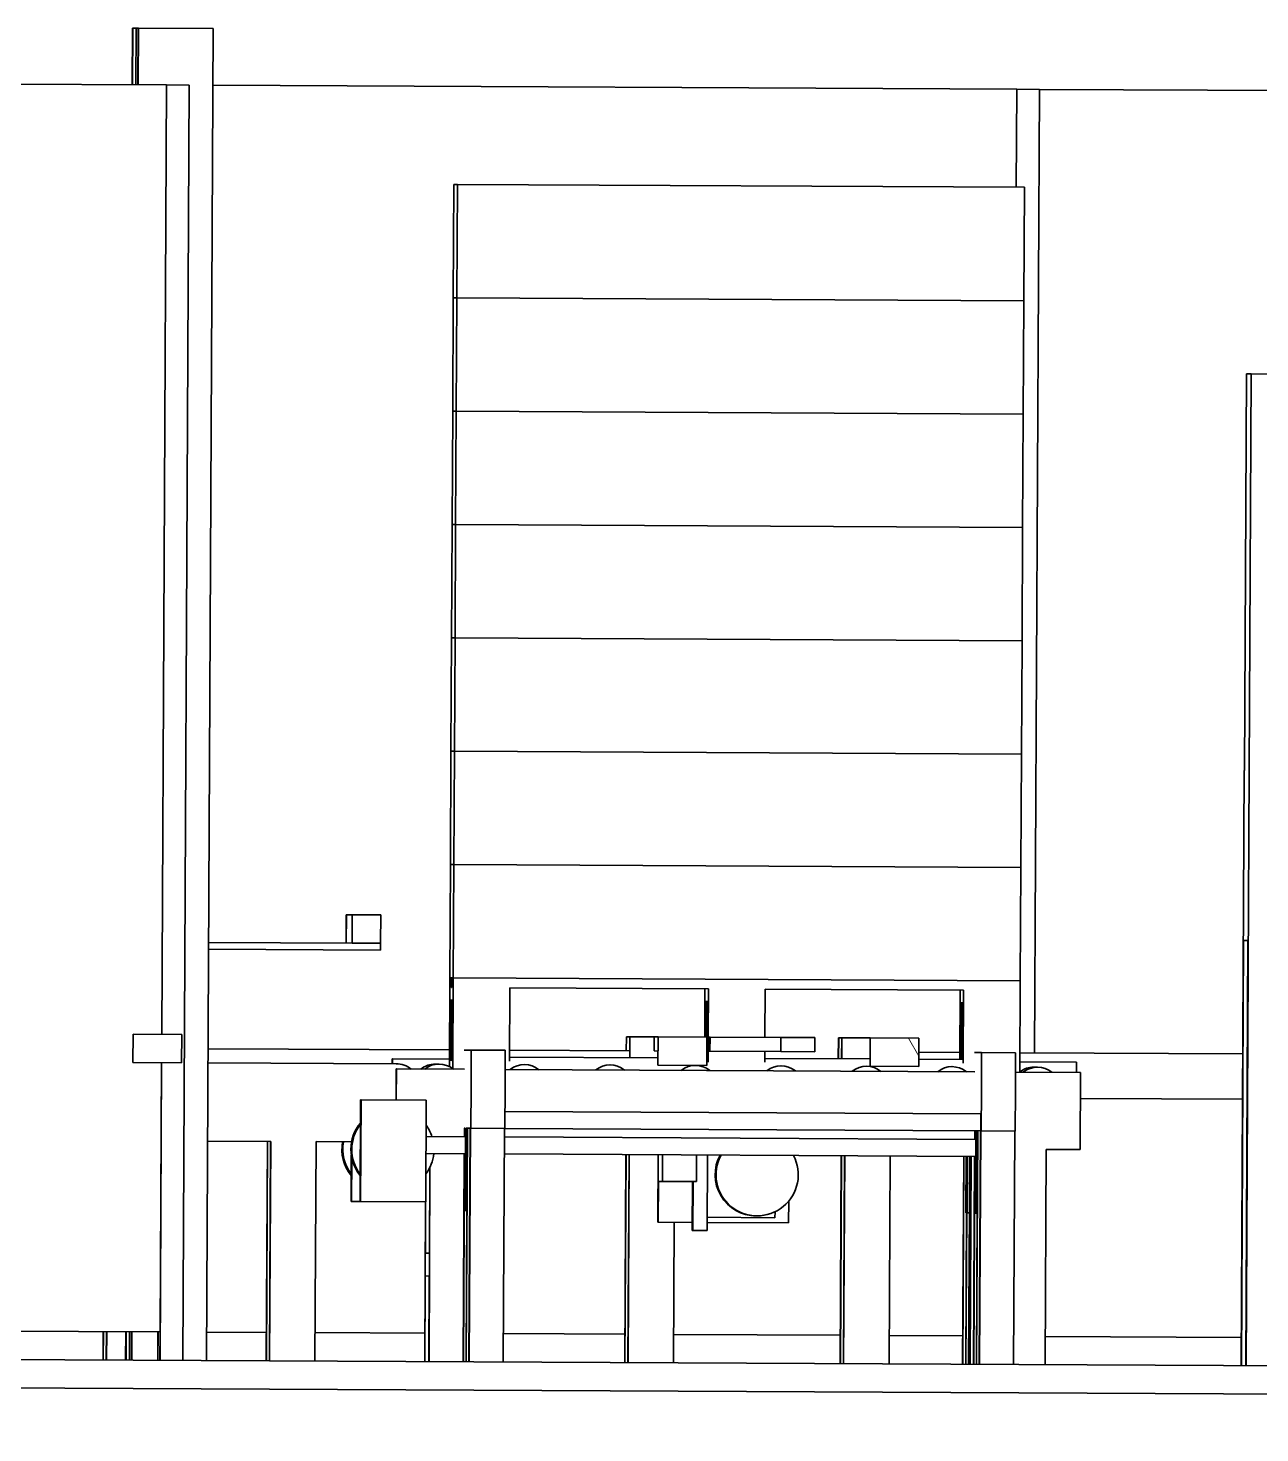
# Model space of a CAD drawing. Header units: millimetres. Extents: x 0 to 67800, y 0 to 42000.
# Drawn here: x 12068 to 14240, y 32863 to 35341 of the extents above; entities that cross this region are included whole.
import ezdxf

# ---------------------------------------------------------------- set-up
doc = ezdxf.new("R2010")
doc.units = ezdxf.units.MM
doc.header["$LTSCALE"] = 100
doc.layers.add('Hatch (ISO)', color=7, linetype='Continuous', lineweight=18)
doc.layers.add('Visible (ISO)', color=7, linetype='Continuous', lineweight=35)

msp = doc.modelspace()

# ---------------------------------------------------------------- hatches: boundary and pattern name
at = {"layer": 'Hatch (ISO)'}
h = msp.add_hatch(dxfattribs=at)
h.set_pattern_fill('ANSI31', color=256, scale=2540, angle=15, style=0)
h.set_pattern_definition([(60, (0, 0), (-274.963, 158.75), [])])
h.paths.add_polyline_path([(12338.87, 33566), (12252.87, 33566.43), (12252.62, 33516.43), (12338.62, 33516)])
h.paths.add_polyline_path([(13178.6, 33511.73), (13264.59, 33511.3), (13264.85, 33561.29), (13178.85, 33561.73)])
h = msp.add_hatch(dxfattribs=at)
h.set_pattern_fill('ANSI31', color=256, scale=2540, angle=75, style=0)
h.set_pattern_definition([(120, (0, 0), (-274.963, -158.75), [])])
h.paths.add_polyline_path([(13638.84, 33559.4), (13552.84, 33559.83), (13552.59, 33509.83), (13638.58, 33509.4)])
h.paths.add_polyline_path([(14478.56, 33505.13), (14564.56, 33504.69), (14564.81, 33554.69), (14478.82, 33555.13)])

# ---------------------------------------------------------------- linework, layer by layer
at = {"layer": 'Visible (ISO)'}
for p, q in [((12251.31, 35241.46), (12251.82, 35341.46)), ((12252.44, 35341.46), (12251.82, 35341.46)), ((12251.93, 35241.46), (12252.44, 35341.46)), ((12258.44, 35341.43), (12252.44, 35341.46)), ((12257.93, 35241.43), (12258.44, 35341.43)), ((12261.86, 35341.41), (12258.44, 35341.43)), ((12261.36, 35241.41), (12261.86, 35341.41)), ((12261.86, 35341.41), (12262.48, 35341.41)), ((12261.98, 35241.41), (12262.48, 35341.41)), ((12262.48, 35341.41), (12394.48, 35340.74)), ((12382.55, 32990.77), (12394.48, 35340.74)), ((12311.91, 35241.16), (11305.86, 35246.26)), ((12303.4, 33566.18), (12311.91, 35241.16)), ((12303.43, 33566.18), (12311.94, 35241.16)), ((12311.94, 35241.16), (12311.91, 35241.16)), ((12351.93, 35240.95), (12311.94, 35241.16)), ((12340.51, 32990.98), (12351.93, 35240.95)), ((13811.35, 35233.54), (12393.97, 35240.74)), ((13810.47, 35060.6), (13811.35, 35233.54)), ((13810.49, 35060.6), (13811.37, 35233.54)), ((13811.37, 35233.54), (13811.35, 35233.54)), ((13851.37, 35233.34), (13811.37, 35233.54)), ((13842.74, 33533.36), (13851.37, 35233.34)), ((15351.31, 35225.72), (13851.37, 35233.34)), ((12817.69, 34865.64), (12818.7, 35065.64)), ((12824.8, 35065.61), (12818.7, 35065.64)), ((12823.78, 34865.61), (12824.8, 35065.61)), ((13824.77, 35060.53), (12824.8, 35065.61)), ((13823.76, 34860.53), (13824.77, 35060.53)), ((12816.67, 34665.63), (12817.69, 34865.63)), ((12823.78, 34865.61), (12817.69, 34865.64)), ((12823.78, 34865.6), (12817.69, 34865.63)), ((12822.76, 34665.6), (12823.78, 34865.6)), ((13823.76, 34860.53), (12823.78, 34865.61)), ((13823.76, 34860.52), (12823.78, 34865.6)), ((13809.45, 34860.6), (13809.45, 34860.61)), ((13809.48, 34860.6), (13809.48, 34860.61)), ((13822.74, 34660.53), (13823.76, 34860.52)), ((14212.76, 34031.49), (14216.31, 34731.48)), ((14215.71, 32981.46), (14224.6, 34731.44)), ((14224.6, 34731.44), (14216.31, 34731.48)), ((15846.56, 34723.2), (14224.6, 34731.44)), ((12815.66, 34465.63), (12816.67, 34665.62)), ((12822.76, 34665.6), (12816.67, 34665.63)), ((12822.76, 34665.59), (12816.67, 34665.62)), ((12821.75, 34465.6), (12822.76, 34665.59)), ((13822.74, 34660.53), (12822.76, 34665.6)), ((13822.74, 34660.52), (12822.76, 34665.59)), ((13808.44, 34660.59), (13808.44, 34660.6)), ((13808.46, 34660.59), (13808.46, 34660.6)), ((13821.73, 34460.52), (13822.74, 34660.52)), ((12814.64, 34265.62), (12815.66, 34465.62)), ((12821.75, 34465.6), (12815.66, 34465.63)), ((12821.75, 34465.59), (12815.66, 34465.62)), ((12820.73, 34265.59), (12821.75, 34465.59)), ((13821.73, 34460.52), (12821.75, 34465.6)), ((13821.73, 34460.51), (12821.75, 34465.59)), ((13807.42, 34460.58), (13807.42, 34460.59)), ((13807.45, 34460.58), (13807.45, 34460.59)), ((13820.71, 34260.51), (13821.73, 34460.51)), ((12813.62, 34065.61), (12814.64, 34265.61)), ((12820.73, 34265.59), (12814.64, 34265.62)), ((12820.73, 34265.58), (12814.64, 34265.61)), ((12819.72, 34065.58), (12820.73, 34265.58)), ((13820.71, 34260.51), (12820.73, 34265.59)), ((13820.71, 34260.5), (12820.73, 34265.58)), ((13806.4, 34260.57), (13806.4, 34260.58)), ((13806.43, 34260.57), (13806.43, 34260.58)), ((13819.69, 34060.5), (13820.71, 34260.5)), ((12812.61, 33865.61), (12813.62, 34065.6)), ((12819.72, 34065.58), (12813.62, 34065.61)), ((12819.72, 34065.57), (12813.62, 34065.6)), ((12818.7, 33865.57), (12819.72, 34065.57)), ((13819.69, 34060.5), (12819.72, 34065.58)), ((13819.69, 34060.49), (12819.72, 34065.57)), ((13805.39, 34060.57), (13805.39, 34060.58)), ((13805.41, 34060.57), (13805.41, 34060.58)), ((13818.68, 33860.5), (13819.69, 34060.49)), ((14207.28, 32981.5), (14212.61, 34031.49)), ((14212.61, 34031.49), (14212.76, 34031.49)), ((12811.59, 33665.6), (12812.61, 33865.6)), ((12818.7, 33865.57), (12812.61, 33865.61)), ((12818.7, 33865.56), (12812.61, 33865.6)), ((12817.69, 33665.57), (12818.7, 33865.56)), ((13818.68, 33860.5), (12818.7, 33865.57)), ((13818.68, 33860.49), (12818.7, 33865.56)), ((13804.37, 33860.56), (13804.37, 33860.57)), ((13804.4, 33860.56), (13804.4, 33860.57)), ((13817.66, 33660.49), (13818.68, 33860.49)), ((12628.81, 33777.13), (12628.55, 33727.13)), ((12628.81, 33727.13), (12629.06, 33777.13)), ((12629.06, 33777.13), (12628.81, 33777.13)), ((12639.35, 33777.07), (12629.06, 33777.13)), ((12639.1, 33727.07), (12639.35, 33777.07)), ((12639.6, 33777.07), (12639.35, 33727.07)), ((12639.35, 33777.07), (12639.6, 33777.07)), ((12689.6, 33776.82), (12639.6, 33777.07)), ((12689.35, 33726.82), (12689.6, 33776.82)), ((12386.23, 33716.36), (12689.16, 33714.82)), ((12386.29, 33728.36), (12639.22, 33727.07)), ((12639.35, 33727.07), (12639.22, 33727.07)), ((12689.35, 33726.82), (12639.35, 33727.07)), ((14211.5, 33731.49), (14207.69, 32981.5)), ((14211.5, 33731.49), (14219.11, 33731.45)), ((14215.31, 32981.46), (14219.11, 33731.45)), ((12811.59, 33665.6), (12810.8, 33509.22)), ((12817.69, 33665.57), (12811.59, 33665.6)), ((12812.08, 33648.6), (12812.16, 33665.59)), ((12812.28, 33665.59), (12812.2, 33648.59)), ((12812.77, 33648.59), (12812.85, 33665.59)), ((12812.97, 33665.59), (12812.89, 33648.59)), ((12813.46, 33648.59), (12813.54, 33665.59)), ((12813.67, 33665.59), (12813.58, 33648.59)), ((12814.15, 33648.58), (12814.23, 33665.58)), ((12814.36, 33665.58), (12814.27, 33648.58)), ((12814.84, 33648.58), (12814.92, 33665.58)), ((12815.05, 33665.58), (12814.96, 33648.58)), ((12815.53, 33648.58), (12815.62, 33665.58)), ((12815.74, 33665.58), (12815.65, 33648.58)), ((12816.22, 33648.57), (12816.31, 33665.57)), ((12816.43, 33665.57), (12816.34, 33648.57)), ((12816.87, 33505.35), (12817.69, 33665.57)), ((12816.91, 33648.57), (12817, 33665.57)), ((12817.12, 33665.57), (12817.03, 33648.57)), ((13817.66, 33660.49), (12817.69, 33665.57)), ((13817.66, 33660.49), (13816.84, 33499.49)), ((12812.2, 33648.59), (12812.08, 33648.6)), ((12812.89, 33648.59), (12812.77, 33648.59)), ((12813.58, 33648.59), (12813.46, 33648.59)), ((12814.27, 33648.58), (12814.15, 33648.58)), ((12814.96, 33648.58), (12814.84, 33648.58)), ((12815.65, 33648.58), (12815.53, 33648.58)), ((12816.34, 33648.57), (12816.22, 33648.57)), ((12817.03, 33648.57), (12816.91, 33648.57)), ((12916.94, 33519.06), (12917.6, 33648.06)), ((12917.6, 33648.06), (13267.59, 33646.28)), ((13261.06, 33561.31), (13261.5, 33646.31)), ((13267.59, 33646.28), (13267.16, 33561.28)), ((13367.16, 33560.78), (13367.59, 33645.77)), ((13367.59, 33645.77), (13717.58, 33644)), ((13710.86, 33522.03), (13711.48, 33644.03)), ((13717.58, 33644), (13716.92, 33515)), ((12811.56, 33519.6), (12812.11, 33626.59)), ((12812.11, 33626.59), (12814.19, 33626.58)), ((12814.19, 33626.58), (12813.64, 33519.59)), ((12814.15, 33519.58), (12814.7, 33626.58)), ((12814.7, 33626.58), (12816.78, 33626.57)), ((12816.78, 33626.57), (12816.23, 33519.57)), ((13261.77, 33561.31), (13262.09, 33624.31)), ((13262.09, 33624.31), (13264.18, 33624.3)), ((13264.18, 33624.3), (13263.86, 33561.3)), ((13264.36, 33561.3), (13264.68, 33624.3)), ((13264.68, 33624.3), (13266.77, 33624.29)), ((13266.77, 33624.29), (13266.45, 33561.29)), ((13711.58, 33522.03), (13712.08, 33622.02)), ((13712.08, 33622.02), (13714.17, 33622.01)), ((13714.17, 33622.01), (13713.66, 33522.01)), ((13714.17, 33522.01), (13714.67, 33622.01)), ((13714.67, 33622.01), (13716.75, 33622)), ((13716.75, 33622), (13716.25, 33522)), ((12252.59, 33516.43), (12252.84, 33566.43)), ((12252.87, 33566.43), (12252.62, 33516.43)), ((12252.87, 33566.43), (12252.84, 33566.43)), ((12338.87, 33566), (12252.87, 33566.43)), ((12338.62, 33516), (12338.87, 33566)), ((13122.78, 33537.02), (13122.9, 33562.02)), ((13122.81, 33537.02), (13122.93, 33562.02)), ((13122.93, 33562.02), (13122.9, 33562.02)), ((13129.03, 33561.98), (13122.93, 33562.02)), ((13128.87, 33524.98), (13129.06, 33561.98)), ((13128.9, 33536.98), (13129.03, 33561.98)), ((13129.06, 33561.98), (13129.03, 33561.98)), ((13172.04, 33561.77), (13129.06, 33561.98)), ((13171.91, 33536.77), (13172.04, 33561.77)), ((13178.82, 33561.73), (13172.04, 33561.77)), ((13178.57, 33511.73), (13178.82, 33561.73)), ((13178.85, 33561.73), (13178.6, 33511.73)), ((13178.85, 33561.73), (13178.82, 33561.73)), ((13264.85, 33561.29), (13178.85, 33561.73)), ((13264.59, 33511.3), (13264.85, 33561.29)), ((13267.92, 33561.28), (13264.85, 33561.29)), ((13267.79, 33536.28), (13267.92, 33561.28)), ((13270.45, 33561.27), (13267.92, 33561.28)), ((13270.33, 33536.27), (13270.45, 33561.27)), ((13395.45, 33560.63), (13270.45, 33561.27)), ((13395.32, 33535.63), (13395.45, 33560.63)), ((13455.41, 33560.33), (13395.45, 33560.63)), ((13455.28, 33535.33), (13455.41, 33560.33)), ((13496.7, 33523.12), (13496.89, 33560.12)), ((13497.33, 33560.11), (13496.89, 33560.12)), ((13497.14, 33523.11), (13497.33, 33560.11)), ((13502.61, 33560.09), (13497.33, 33560.11)), ((13502.42, 33523.09), (13502.61, 33560.09)), ((13503.05, 33560.08), (13502.61, 33560.09)), ((13502.86, 33523.09), (13503.05, 33560.08)), ((13552.81, 33559.83), (13503.05, 33560.08)), ((13552.56, 33509.83), (13552.81, 33559.83)), ((13552.84, 33559.83), (13552.59, 33509.83)), ((13552.84, 33559.83), (13552.81, 33559.83)), ((13638.84, 33559.4), (13552.84, 33559.83)), ((13638.58, 33509.4), (13638.84, 33559.4)), ((12810.95, 33538.6), (12385.34, 33540.76)), ((12837.04, 33538.47), (12849.23, 33538.4)), ((12849.23, 33538.4), (12909.23, 33538.1)), ((13128.9, 33536.98), (12917.04, 33538.06)), ((13128.84, 33524.98), (13128.9, 33536.98)), ((13171.91, 33536.77), (13178.69, 33536.73)), ((13264.72, 33536.29), (13267.79, 33536.28)), ((13266.32, 33536.29), (13266.26, 33524.29)), ((13267.03, 33536.28), (13266.93, 33517.28)), ((13267.79, 33536.28), (13270.33, 33536.27)), ((13270.33, 33536.27), (13395.32, 33535.63)), ((13366.93, 33516.78), (13367.03, 33535.78)), ((13395.32, 33535.63), (13455.28, 33535.33)), ((13710.93, 33534.03), (13638.71, 33534.4)), ((12252.59, 33516.43), (12252.62, 33516.43)), ((12252.62, 33516.43), (12338.62, 33516)), ((12300.51, 32991.18), (12303.18, 33516.18)), ((12300.74, 33041.18), (12303.15, 33516.18)), ((12385.21, 33515.76), (12716.82, 33514.08)), ((12709.92, 33523.11), (12709.88, 33514.11)), ((12710.56, 33523.11), (12709.92, 33523.11)), ((12710.51, 33514.11), (12710.56, 33523.11)), ((12810.87, 33522.6), (12710.56, 33523.11)), ((12785.91, 33513.73), (12792.63, 33513.69)), ((13178.63, 33524.73), (12916.98, 33526.06)), ((12943.11, 33512.93), (12943.42, 33512.93)), ((13093.91, 33512.16), (13094.22, 33512.16)), ((13178.57, 33511.73), (13178.6, 33511.73)), ((13178.6, 33511.73), (13264.59, 33511.3)), ((13266.93, 33524.28), (13264.66, 33524.3)), ((13552.62, 33522.83), (13366.97, 33523.78)), ((13395.5, 33510.63), (13395.81, 33510.63)), ((13546.3, 33509.86), (13546.61, 33509.86)), ((13552.56, 33509.83), (13552.59, 33509.83)), ((13552.59, 33509.83), (13638.58, 33509.4)), ((13716.92, 33522), (13638.65, 33522.4)), ((13737.02, 33533.9), (13749.2, 33533.83)), ((13749.2, 33533.83), (13809.2, 33533.53)), ((13916.93, 33516.98), (13816.94, 33517.49)), ((14210.07, 33531.49), (13817.02, 33533.49)), ((13916.93, 33516.98), (13916.83, 33498.98)), ((12717.18, 33505.08), (12716.91, 33450.08)), ((12717.45, 33505.07), (12717.17, 33450.07)), ((12717.18, 33505.08), (12717.45, 33505.07)), ((12717.45, 33505.07), (12837.45, 33504.46)), ((12909.27, 33504.1), (13737.42, 33499.89)), ((13697.09, 33509.1), (13697.4, 33509.1)), ((13809.25, 33499.53), (13923.82, 33498.95)), ((13841.48, 33508.37), (13848.2, 33508.33)), ((13923.82, 33498.95), (13923.13, 33362.95)), ((12849.08, 33471.65), (12848.51, 33400.41)), ((12908.51, 33400.1), (12909.08, 33471.35)), ((13749.06, 33467.08), (13748.49, 33395.84)), ((13808.49, 33395.53), (13809.06, 33466.78)), ((12653.91, 33407.55), (12654.12, 33450.39)), ((12654.99, 33450.39), (12654.08, 33271.39)), ((12654.12, 33450.39), (12654.99, 33450.39)), ((12769.99, 33449.81), (12654.99, 33450.39)), ((12769.08, 33270.81), (12769.99, 33449.81)), ((13923.58, 33452.95), (14209.67, 33451.49)), ((12908.75, 33430.1), (13747.89, 33425.84)), ((13747.89, 33425.84), (13747.74, 33395.84)), ((12653.46, 33319.24), (12653.91, 33407.55)), ((12839.28, 33385.45), (12769.66, 33385.81)), ((12837.25, 33400.46), (12836.92, 33400.47)), ((12837.25, 33400.46), (12837.17, 33385.46)), ((12837.58, 33385.46), (12837.66, 33400.46)), ((12838.34, 33400.46), (12837.66, 33400.46)), ((12838.27, 33385.46), (12838.34, 33400.46)), ((12840.37, 33400.45), (12839.64, 33255.45)), ((12842.33, 33400.44), (12840.24, 32988.44)), ((12842.33, 33400.44), (12840.37, 33400.45)), ((12840.64, 32988.44), (12842.73, 33400.44)), ((12847.41, 33400.41), (12842.73, 33400.44)), ((12847.41, 33400.41), (12845.31, 32988.42)), ((12845.72, 32988.42), (12847.81, 33400.41)), ((12848.51, 33400.41), (12847.81, 33400.41)), ((12848.51, 33400.41), (12908.51, 33400.1)), ((12907.81, 33400.11), (12905.72, 32988.11)), ((13747.74, 33395.84), (12908.51, 33400.1)), ((13737.23, 33395.89), (13737.15, 33380.89)), ((13737.56, 33380.89), (13737.63, 33395.89)), ((13738.24, 33380.89), (13738.32, 33395.89)), ((13740.35, 33395.88), (13739.61, 33250.88)), ((13742.31, 33395.87), (13740.21, 32983.87)), ((13740.62, 32983.87), (13742.71, 33395.87)), ((13747.38, 33395.84), (13745.29, 32983.85)), ((13745.7, 32983.85), (13747.79, 33395.84)), ((13748.49, 33395.84), (13747.79, 33395.84)), ((13748.49, 33395.84), (13808.49, 33395.53)), ((13807.79, 33395.54), (13805.7, 32983.54)), ((12495.62, 33377.2), (12384.51, 33377.76)), ((12487.77, 32990.23), (12489.73, 33377.23)), ((12490.04, 33377.23), (12488.07, 32990.23)), ((12493.35, 32990.21), (12495.32, 33377.2)), ((12495.62, 33377.2), (12493.66, 32990.2)), ((12573.65, 32989.8), (12575.62, 33376.79)), ((12638.3, 33376.47), (12575.62, 33376.79)), ((12637.89, 33374.05), (12637.9, 33376.48)), ((13739.26, 33380.88), (12907.74, 33385.11)), ((13861.2, 32983.26), (13863.13, 33363.25)), ((13863.13, 33363.25), (13923.13, 33362.95)), ((12637.61, 33319.32), (12637.78, 33352.9)), ((12638.63, 33348.12), (12638.24, 33271.47)), ((12839.13, 33355.45), (12769.51, 33355.81)), ((12837.02, 33355.46), (12835.16, 32988.47)), ((12835.56, 32988.47), (12837.43, 33355.46)), ((12837.61, 33255.46), (12838.11, 33355.46)), ((13739.11, 33350.88), (12907.58, 33355.11)), ((13120.01, 32987.02), (13121.88, 33354.02)), ((13120.42, 32987.02), (13122.28, 33354.02)), ((13125.7, 32986.99), (13127.56, 33353.99)), ((13126.11, 32986.99), (13127.97, 33353.99)), ((13179.06, 33353.73), (13178.46, 33234.73)), ((13186.44, 33306.69), (13186.68, 33353.69)), ((13246.68, 33353.38), (13246.44, 33306.38)), ((13265.14, 33219.79), (13265.81, 33353.29)), ((13500, 32985.09), (13501.87, 33352.09)), ((13500.41, 32985.09), (13502.27, 33352.09)), ((13505.67, 32985.06), (13507.53, 33352.06)), ((13506.1, 32985.06), (13507.96, 33352.06)), ((13586.09, 32984.66), (13587.96, 33351.65)), ((13717.75, 33350.99), (13715.89, 32984)), ((13716.29, 32983.99), (13718.16, 33350.99)), ((13721.74, 33250.97), (13722.25, 33350.97)), ((13724.28, 33350.96), (13723.77, 33250.96)), ((13728.37, 33350.94), (13726.5, 32983.94)), ((13726.91, 32983.94), (13728.77, 33350.94)), ((13730.65, 33350.93), (13728.79, 32983.93)), ((13729.19, 32983.93), (13731.06, 33350.92)), ((13737, 33350.89), (13735.13, 32983.9)), ((13735.54, 32983.9), (13737.4, 33350.89)), ((13737.58, 33250.89), (13738.09, 33350.89)), ((12637.37, 33271.48), (12637.61, 33319.32)), ((12653.21, 33271.4), (12653.46, 33319.24)), ((12776.57, 33331.79), (12774.83, 32988.78)), ((12775.59, 33179.77), (12776.36, 33331.37)), ((13179.09, 33234.73), (13179.46, 33306.72)), ((13186.44, 33306.69), (13179.46, 33306.72)), ((13246.44, 33306.38), (13186.44, 33306.69)), ((13239.5, 33306.42), (13239.06, 33219.92)), ((13240.14, 33219.92), (13240.58, 33306.41)), ((12638.24, 33271.47), (12637.37, 33271.48)), ((12653.21, 33271.4), (12638.24, 33271.47)), ((12654.08, 33271.39), (12653.21, 33271.4)), ((12769.08, 33270.81), (12654.08, 33271.39)), ((12767.21, 32988.81), (12768.64, 33270.81)), ((12768.84, 33270.81), (12768.38, 33179.81)), ((13409.28, 33271.93), (13409.09, 33233.56)), ((12839.64, 33255.45), (12837.61, 33255.46)), ((12839.64, 33255.45), (12841.59, 33255.44)), ((13265.26, 33243.29), (13384.98, 33242.68)), ((13351.6, 33245.85), (13353.22, 33245.84)), ((13384.98, 33242.68), (13385.03, 33253.02)), ((13722.78, 33250.97), (13721.42, 32983.97)), ((13722.78, 33250.97), (13721.74, 33250.97)), ((13721.83, 32983.97), (13723.19, 33250.96)), ((13723.77, 33250.96), (13723.19, 33250.96)), ((13723.77, 33250.96), (13727.86, 33250.94)), ((13739.61, 33250.88), (13737.58, 33250.89)), ((13739.61, 33250.88), (13741.57, 33250.87)), ((13178.46, 33234.73), (13179.09, 33234.73)), ((13239.13, 33234.42), (13179.09, 33234.73)), ((13206.1, 32986.59), (13207.36, 33234.58)), ((13239.06, 33219.92), (13240.14, 33219.92)), ((13240.14, 33219.92), (13265.14, 33219.79)), ((13409.09, 33233.56), (13265.21, 33234.29)), ((12768.38, 33179.81), (12775.59, 33179.77)), ((12768.18, 33139.81), (12767.41, 32988.81)), ((12775.39, 33139.77), (12768.18, 33139.81)), ((12774.62, 32988.78), (12775.39, 33139.77)), ((11947.07, 33042.98), (12300.74, 33041.18)), ((12200.04, 32991.69), (12200.29, 33041.69)), ((12200.44, 32991.69), (12200.7, 33041.69)), ((12205.7, 32991.67), (12205.95, 33041.67)), ((12206.13, 32991.66), (12206.38, 33041.66)), ((12239.88, 32991.49), (12240.14, 33041.49)), ((12240.5, 32991.49), (12240.76, 33041.49)), ((12246.5, 32991.46), (12246.76, 33041.46)), ((12249.93, 32991.44), (12250.18, 33041.44)), ((12250.55, 32991.44), (12250.8, 33041.44)), ((12296.55, 32991.2), (12296.8, 33041.2)), ((12296.75, 32991.2), (12297, 33041.2)), ((12300.31, 32991.19), (12300.56, 33041.18)), ((12382.8, 33040.77), (12488.02, 33040.23)), ((12573.91, 33039.8), (12767.46, 33038.81)), ((12905.97, 33038.11), (13120.27, 33037.02)), ((13206.36, 33036.58), (13500.26, 33035.09)), ((13586.35, 33034.66), (13716.14, 33034)), ((13861.45, 33033.26), (14207.54, 33031.5)), ((11308.56, 32996.22), (27707.16, 32912.94)), ((11308.3, 32946.22), (27706.9, 32862.94))]:
    msp.add_line(p, q, dxfattribs=at)
for centre, major_axis, ratio, start_param, end_param in [((12689.19, 33720.82), (-0.03, -6), 0.0050784, 0, 3.1415927), ((12849, 33493.91), (0.23, 44.5), 0.0050784, 4.1887902, 6.2831853), ((12909, 33493.6), (0.23, 44.5), 0.0050784, 4.1887902, 6.2831853), ((12716.59, 33469.58), (0.23, 44.5), 0.9999871, 5.6359482, 6.2831853), ((12785.71, 33473.73), (0.2, 40), 0.9999871, 0, 0.6840812), ((12792.43, 33473.69), (0.2, 40), 0.9999871, 5.5991041, 6.9672665), ((12818.56, 33519.56), (0.04, 7), 0.9999871, 0.7789718, 1.5707963), ((12821.15, 33519.55), (0.04, 7), 0.9999871, 0.7789718, 1.5707963), ((12943.22, 33472.93), (0.2, 40), 0.9999871, 5.5991041, 6.9672665), ((13094.02, 33472.16), (0.2, 40), 0.9999871, 5.5991041, 6.9672665), ((13244.81, 33471.4), (0.2, 40), 0.9999871, 5.5991041, 6.9672665), ((13266.9, 33517.28), (0.04, 7), 0.0050784, 4.712389, 6.2831853), ((13395.61, 33470.63), (0.2, 40), 0.9999871, 5.5991041, 6.9672665), ((13546.41, 33469.86), (0.2, 40), 0.9999871, 5.5991041, 6.9672665), ((13697.2, 33469.1), (0.2, 40), 0.9999871, 5.5991041, 6.9672665), ((13716.89, 33515), (0.04, 7), 0.0050784, 4.712389, 6.2831853), ((13748.98, 33489.34), (0.23, 44.5), 0.0050784, 4.1887902, 6.2831853), ((13808.98, 33489.03), (0.23, 44.5), 0.0050784, 4.1887902, 6.2831853), ((13848, 33468.33), (0.2, 40), 0.9999871, 5.5991041, 6.9672665), ((13841.28, 33468.37), (0.2, 40), 0.9999871, 0, 0.6621811), ((12709.56, 33363.11), (-0.37, -72.5), 0.9999871, 4.0216231, 5.4031549), ((12711.18, 33363.1), (-0.37, -72.5), 0.9999871, 4.0574801, 5.3672978), ((12711.18, 33363.1), (0.37, 72.5), 0.9999871, 5.0352082, 5.3473723), ((12693.72, 33363.19), (-0.37, -72.5), 0.9999871, 4.5321036, 5.4031549), ((12695.34, 33363.18), (-0.37, -72.5), 0.9999871, 4.5321036, 5.3672978), ((12839.21, 33370.45), (0.08, 15), 0.0050784, 3.1415927, 6.2831853), ((13739.18, 33365.88), (0.08, 15), 0.0050784, 3.1415927, 6.2831853), ((12711.18, 33363.1), (0.37, 72.5), 0.9999871, 4.0774056, 4.6156866), ((13353.59, 33318.34), (-0.37, -72.5), 0.9999871, 4.216445, 8.3499256), ((13351.97, 33318.35), (-0.37, -72.5), 0.9999871, 4.216445, 6.2831853)]:
    msp.add_ellipse(centre, major_axis=major_axis, ratio=ratio, start_param=start_param, end_param=end_param, dxfattribs=at)

doc.saveas('drawing.dxf')
